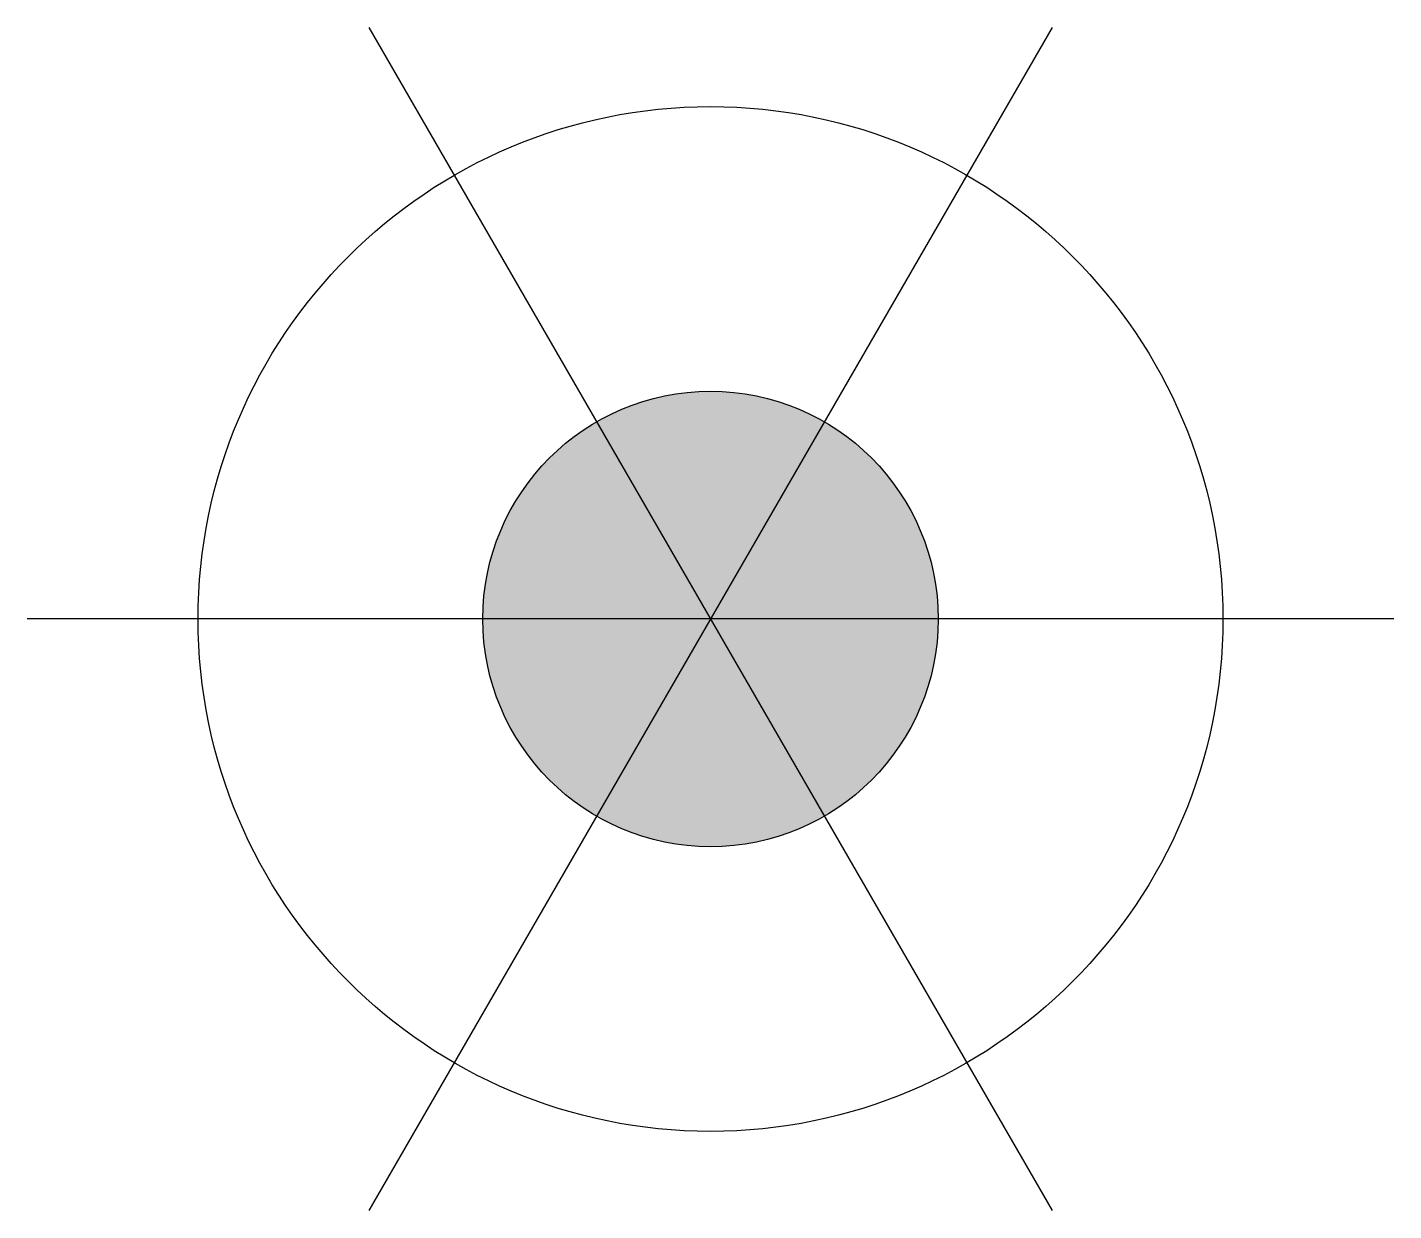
# Model space of a CAD drawing. Extents: x -1.5 to 1.5, y -1.3 to 1.3.
import ezdxf

# ---------------------------------------------------------------- set-up
doc = ezdxf.new("R2010")
doc.units = 0
doc.header["$LTSCALE"] = 0.01
doc.header["$MEASUREMENT"] = 0
doc.layers.get('0').update_dxf_attribs({"lineweight": 20})

msp = doc.modelspace()

# ---------------------------------------------------------------- hatches: boundary and pattern name
at = {"linetype": 'ByBlock', "lineweight": -2}
h = msp.add_hatch(color=0, dxfattribs=at)
edge = h.paths.add_edge_path()
edge.add_arc((0, 0), 0.5, 0, 360)

# ---------------------------------------------------------------- linework, layer by layer
at = {"color": 0, "linetype": 'ByBlock', "lineweight": -2}
for points in [[(0.75, 1.299), (-0.75, -1.299)], [(-0.75, 1.299), (0.75, -1.299)], [(1.5, 0), (-1.5, 0)]]:
    msp.add_lwpolyline(points, dxfattribs=at)
for radius in [1.125, 0.5]:
    msp.add_circle((0, 0), radius, dxfattribs=at)

doc.saveas('drawing.dxf')
